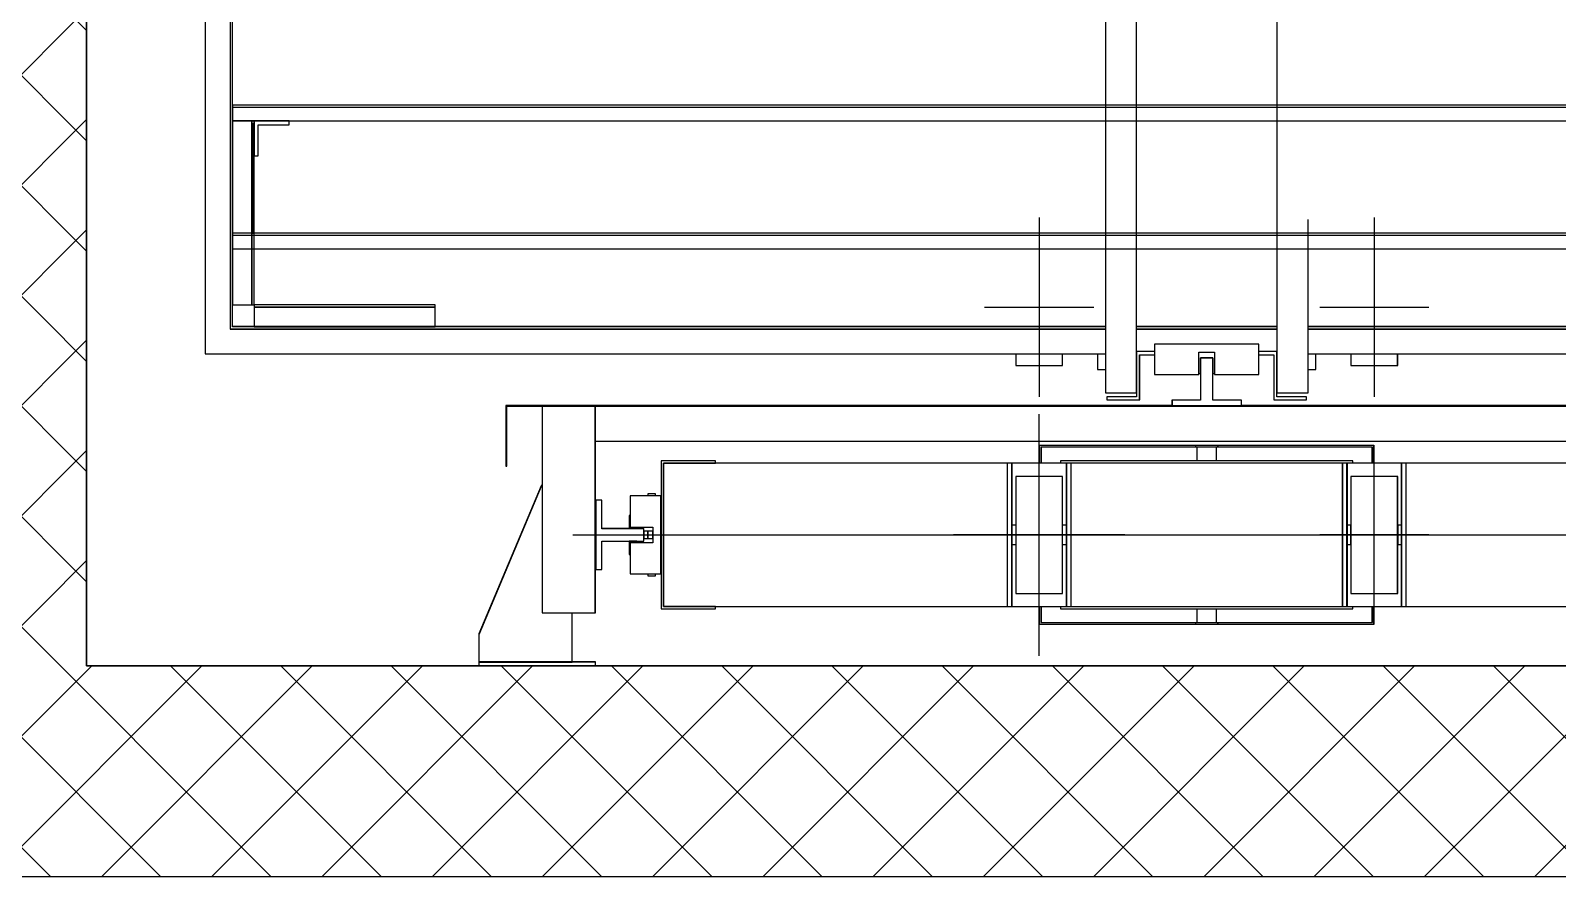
# Model space of a CAD drawing. Header units: millimetres. Extents: x 24747 to 137666, y -34589 to 43444.
# Drawn here: x 111600.2 to 111796.1, y 40356.3 to 40464.8 of the extents above; entities that cross this region are included whole.
import ezdxf

# ---------------------------------------------------------------- set-up
doc = ezdxf.new("R2010")
doc.units = ezdxf.units.MM
doc.header["$LTSCALE"] = 10
for name, color, linetype in [('EPC INTERRATO DEFINITIVO PILASTRI', 5, 'Continuous'), ('X_Ascensori', 6, 'Continuous'), ('X_MURI', 3, 'Continuous')]:
    doc.layers.add(name, color=color, linetype=linetype)
doc.layers.add('EPC RETINI PIANO INTERRATO DEFINITIVO', color=4, linetype='Continuous', lineweight=0)
pattern_1 = [(45, (157624.513, 6383.593), (-7.0710678, 7.0710678), []), (135, (157624.513, 6383.593), (-7.0710678, -7.0710678), [])]

# ---------------------------------------------------------------- blocks, each defined once
blk = doc.blocks.new('A$C63B8221F')
at = {"layer": 'X_Ascensori'}
for p, q in [((42460.3, 21564.81, 0), (42460.3, 21427.81, 0)), ((42464.3, 21427.81, 0), (42464.3, 21564.81, 0)), ((42482.3, 21564.81, 0), (42482.3, 21427.81, 0)), ((42344.8, 21559.81, 0), (42344.8, 21432.81, 0)), ((42348, 21556.61, 0), (42348, 21436.01, 0)), ((42348.3, 21436.31, 0), (42348.3, 21556.31, 0)), ((42578.3, 21464.71, 0), (42348.3, 21464.71, 0)), ((42348.3, 21464.71, 0), (42348.3, 21462.71, 0)), ((42578.3, 21464.41, 0), (42348.3, 21464.41, 0)), ((42348.3, 21464.41, 0), (42348.3, 21462.71, 0)), ((42348.3, 21462.71, 0), (42578.3, 21462.71, 0)), ((42348.3, 21462.71, 0), (42578.3, 21462.71, 0)), ((42350.8, 21462.71, 0), (42348.3, 21462.71, 0)), ((42348.3, 21462.71, 0), (42348.3, 21439.11, 0)), ((42351.1, 21462.71, 0), (42350.8, 21462.71, 0)), ((42350.8, 21462.71, 0), (42350.8, 21439.11, 0)), ((42350.8, 21439.11, 0), (42350.8, 21462.71, 0)), ((42351.1, 21439.11, 0), (42351.1, 21462.71, 0)), ((42351.1, 21462.71, 0), (42351.1, 21458.21, 0)), ((42355.6, 21462.71, 0), (42351.1, 21462.71, 0)), ((42355.6, 21462.21, 0), (42355.6, 21462.71, 0)), ((42351.1, 21462.31, 0), (42350.9, 21462.31, 0)), ((42350.9, 21462.31, 0), (42350.9, 21448.31, 0)), ((42351.1, 21448.31, 0), (42351.1, 21462.31, 0)), ((42351.6, 21458.21, 0), (42351.6, 21462.21, 0)), ((42351.6, 21462.21, 0), (42355.6, 21462.21, 0)), ((42351.1, 21458.21, 0), (42351.6, 21458.21, 0)), ((42451.8, 21450.31, 0), (42451.8, 21427.31, 0)), ((42486.3, 21427.81, 0), (42486.3, 21450.06, 0)), ((42494.8, 21450.31, 0), (42494.8, 21427.31, 0)), ((42578.3, 21448.31, 0), (42348.3, 21448.31, 0)), ((42348.3, 21448.31, 0), (42348.3, 21446.31, 0)), ((42578.3, 21448.01, 0), (42348.3, 21448.01, 0)), ((42348.3, 21448.01, 0), (42348.3, 21446.31, 0)), ((42350.9, 21448.31, 0), (42351.1, 21448.31, 0)), ((42348.3, 21446.31, 0), (42578.3, 21446.31, 0)), ((42348.3, 21446.31, 0), (42578.3, 21446.31, 0)), ((42348.3, 21439.11, 0), (42350.8, 21439.11, 0)), ((42350.8, 21439.11, 0), (42351.1, 21439.11, 0)), ((42374.3, 21439.11, 0), (42351.1, 21439.11, 0)), ((42351.1, 21439.11, 0), (42351.1, 21438.81, 0)), ((42351.1, 21438.81, 0), (42374.3, 21438.81, 0)), ((42374.3, 21438.81, 0), (42351.1, 21438.81, 0)), ((42351.1, 21438.81, 0), (42351.1, 21436.31, 0)), ((42374.3, 21438.81, 0), (42374.3, 21439.11, 0)), ((42374.3, 21436.31, 0), (42374.3, 21438.81, 0)), ((42444.8, 21438.81, 0), (42458.8, 21438.81, 0)), ((42487.8, 21438.81, 0), (42501.8, 21438.81, 0)), ((42348, 21436.01, 0), (42460.3, 21436.01, 0)), ((42460.3, 21436.31, 0), (42348.3, 21436.31, 0)), ((42351.1, 21436.31, 0), (42374.3, 21436.31, 0)), ((42482.3, 21436.31, 0), (42464.3, 21436.31, 0)), ((42464.3, 21436.01, 0), (42482.3, 21436.01, 0)), ((42578.6, 21436.31, 0), (42486.3, 21436.31, 0)), ((42486.3, 21436.01, 0), (42578.6, 21436.01, 0)), ((42466.6, 21434.06, 0), (42466.6, 21430.16, 0)), ((42480, 21434.06, 0), (42466.6, 21434.06, 0)), ((42480, 21430.16, 0), (42480, 21434.06, 0)), ((42344.8, 21432.81, 0), (42460.3, 21432.81, 0)), ((42448.8, 21432.81, 0), (42448.8, 21431.88, 0)), ((42448.8, 21431.88, 0), (42448.8, 21431.31, 0)), ((42454.8, 21431.88, 0), (42454.8, 21432.81, 0)), ((42454.8, 21431.31, 0), (42454.8, 21431.88, 0)), ((42459.3, 21432.81, 0), (42459.3, 21430.81, 0)), ((42464.3, 21433.11, 0), (42464.3, 21427.31, 0)), ((42466.6, 21433.11, 0), (42464.3, 21433.11, 0)), ((42464.7, 21426.91, 0), (42464.7, 21432.71, 0)), ((42464.7, 21432.71, 0), (42466.6, 21432.71, 0)), ((42472.3, 21430.16, 0), (42472.3, 21433.06, 0)), ((42472.3, 21433.06, 0), (42474.3, 21433.06, 0)), ((42472.5, 21432.31, 0), (42474.1, 21432.31, 0)), ((42472.5, 21430.31, 0), (42472.5, 21432.31, 0)), ((42474.1, 21432.31, 0), (42472.51, 21432.31, 0)), ((42472.51, 21432.31, 0), (42472.51, 21426.9, 0)), ((42474.1, 21426.9, 0), (42474.1, 21432.31, 0)), ((42474.1, 21432.31, 0), (42474.1, 21430.31, 0)), ((42474.3, 21433.06, 0), (42474.3, 21430.16, 0)), ((42482.3, 21433.11, 0), (42480, 21433.11, 0)), ((42480, 21432.71, 0), (42481.9, 21432.71, 0)), ((42481.9, 21432.71, 0), (42481.9, 21426.91, 0)), ((42482.3, 21427.31, 0), (42482.3, 21433.11, 0)), ((42486.3, 21432.81, 0), (42584.8, 21432.81, 0)), ((42487.3, 21430.81, 0), (42487.3, 21432.81, 0)), ((42491.8, 21432.81, 0), (42491.8, 21431.88, 0)), ((42491.8, 21431.88, 0), (42491.8, 21431.31, 0)), ((42497.8, 21431.88, 0), (42497.8, 21432.81, 0)), ((42497.8, 21431.31, 0), (42497.8, 21431.88, 0)), ((42448.8, 21431.31, 0), (42454.8, 21431.31, 0)), ((42459.3, 21430.81, 0), (42460.3, 21430.81, 0)), ((42466.6, 21430.16, 0), (42472.3, 21430.16, 0)), ((42472.3, 21430.31, 0), (42472.5, 21430.31, 0)), ((42474.1, 21430.31, 0), (42474.3, 21430.31, 0)), ((42474.3, 21430.16, 0), (42480, 21430.16, 0)), ((42486.3, 21430.81, 0), (42487.3, 21430.81, 0)), ((42491.8, 21431.31, 0), (42497.8, 21431.31, 0)), ((42460.3, 21427.81, 0), (42464.3, 21427.81, 0)), ((42482.3, 21427.81, 0), (42486.3, 21427.81, 0)), ((42383.4, 21426.21, 0), (42383.4, 21418.41, 0)), ((42468.85, 21426.21, 0), (42383.4, 21426.21, 0)), ((42383.5, 21418.41, 0), (42383.5, 21426.11, 0)), ((42383.5, 21426.11, 0), (42468.85, 21426.11, 0)), ((42394.85, 21426.11, 0), (42388.05, 21426.11, 0)), ((42388.05, 21426.11, 0), (42388.05, 21399.61, 0)), ((42394.85, 21426.11, 0), (42394.85, 21421.61, 0)), ((42551.75, 21426.11, 0), (42394.85, 21426.11, 0)), ((42394.85, 21399.61, 0), (42394.85, 21426.11, 0)), ((42464.3, 21427.31, 0), (42460.5, 21427.31, 0)), ((42460.5, 21427.31, 0), (42460.5, 21426.91, 0)), ((42460.5, 21426.91, 0), (42464.7, 21426.91, 0)), ((42472.51, 21426.9, 0), (42468.85, 21426.9, 0)), ((42468.85, 21426.9, 0), (42468.85, 21426.11, 0)), ((42468.85, 21426.11, 0), (42468.85, 21426.21, 0)), ((42477.75, 21426.16, 0), (42468.85, 21426.16, 0)), ((42468.85, 21426.16, 0), (42468.85, 21426.11, 0)), ((42468.85, 21426.11, 0), (42477.75, 21426.11, 0)), ((42477.75, 21426.9, 0), (42474.1, 21426.9, 0)), ((42477.75, 21426.11, 0), (42477.75, 21426.9, 0)), ((42563.2, 21426.21, 0), (42477.75, 21426.21, 0)), ((42477.75, 21426.21, 0), (42477.75, 21426.11, 0)), ((42477.75, 21426.11, 0), (42477.75, 21426.16, 0)), ((42477.75, 21426.11, 0), (42563.1, 21426.11, 0)), ((42481.9, 21426.91, 0), (42486.1, 21426.91, 0)), ((42486.1, 21427.31, 0), (42482.3, 21427.31, 0)), ((42486.1, 21426.91, 0), (42486.1, 21427.31, 0)), ((42451.8, 21394.11, 0), (42451.8, 21425.11, 0)), ((42394.85, 21421.61, 0), (42551.75, 21421.61, 0)), ((42394.9, 21414.06, 0), (42394.9, 21421.61, 0)), ((42451.85, 21421.06, 0), (42451.85, 21418.81, 0)), ((42474.75, 21421.06, 0), (42451.85, 21421.06, 0)), ((42452.05, 21420.86, 0), (42452.05, 21418.81, 0)), ((42474.55, 21420.86, 0), (42452.05, 21420.86, 0)), ((42471.85, 21421.06, 0), (42471.85, 21420.86, 0)), ((42494.75, 21421.06, 0), (42471.85, 21421.06, 0)), ((42472.05, 21420.86, 0), (42472.05, 21419.11, 0)), ((42494.55, 21420.86, 0), (42472.05, 21420.86, 0)), ((42474.55, 21419.11, 0), (42474.55, 21420.86, 0)), ((42474.75, 21420.86, 0), (42474.75, 21421.06, 0)), ((42494.55, 21418.81, 0), (42494.55, 21420.86, 0)), ((42494.75, 21418.81, 0), (42494.75, 21421.06, 0)), ((42494.8, 21398.11, 0), (42494.8, 21421.11, 0)), ((42383.4, 21418.41, 0), (42383.5, 21418.41, 0)), ((42410.3, 21419.11, 0), (42403.3, 21419.11, 0)), ((42403.3, 21419.11, 0), (42403.3, 21400.11, 0)), ((42403.6, 21418.81, 0), (42410.3, 21418.81, 0)), ((42403.6, 21400.41, 0), (42403.6, 21418.81, 0)), ((42403.6, 21418.81, 0), (42403.6, 21400.41, 0)), ((42447.7, 21418.81, 0), (42403.6, 21418.81, 0)), ((42410.3, 21418.81, 0), (42410.3, 21419.11, 0)), ((42448.3, 21418.81, 0), (42447.7, 21418.81, 0)), ((42447.7, 21418.81, 0), (42447.7, 21400.41, 0)), ((42455.3, 21418.81, 0), (42448.3, 21418.81, 0)), ((42448.3, 21418.81, 0), (42448.3, 21410.86, 0)), ((42448.3, 21400.41, 0), (42448.3, 21418.81, 0)), ((42454.55, 21419.11, 0), (42454.55, 21418.81, 0)), ((42492.05, 21419.11, 0), (42454.55, 21419.11, 0)), ((42455.9, 21418.81, 0), (42455.3, 21418.81, 0)), ((42455.3, 21418.81, 0), (42455.3, 21400.41, 0)), ((42455.3, 21410.86, 0), (42455.3, 21418.81, 0)), ((42490.7, 21418.81, 0), (42455.9, 21418.81, 0)), ((42455.9, 21400.41, 0), (42455.9, 21418.81, 0)), ((42491.3, 21418.81, 0), (42490.7, 21418.81, 0)), ((42490.7, 21418.81, 0), (42490.7, 21400.41, 0)), ((42491.3, 21400.41, 0), (42491.3, 21418.81, 0)), ((42498.3, 21418.81, 0), (42491.3, 21418.81, 0)), ((42491.3, 21418.81, 0), (42491.3, 21410.86, 0)), ((42492.05, 21418.81, 0), (42492.05, 21419.11, 0)), ((42498.3, 21410.86, 0), (42498.3, 21418.81, 0)), ((42498.9, 21418.81, 0), (42498.3, 21418.81, 0)), ((42498.3, 21418.81, 0), (42498.3, 21400.41, 0)), ((42498.9, 21400.41, 0), (42498.9, 21418.81, 0)), ((42543, 21418.81, 0), (42498.9, 21418.81, 0)), ((42387.9, 21415.91, 0), (42379.9, 21396.91, 0)), ((42387.9, 21415.81, 0), (42379.9, 21396.81, 0)), ((42388.05, 21416.06, 0), (42387.9, 21415.91, 0)), ((42388.05, 21415.96, 0), (42387.9, 21415.81, 0)), ((42454.8, 21417.11, 0), (42448.8, 21417.11, 0)), ((42448.8, 21417.11, 0), (42448.8, 21416.54, 0)), ((42448.8, 21416.54, 0), (42448.8, 21414.91, 0)), ((42454.8, 21416.54, 0), (42454.8, 21417.11, 0)), ((42454.8, 21414.91, 0), (42454.8, 21416.54, 0)), ((42497.8, 21417.11, 0), (42491.8, 21417.11, 0)), ((42491.8, 21417.11, 0), (42491.8, 21416.54, 0)), ((42491.8, 21416.54, 0), (42491.8, 21414.91, 0)), ((42497.8, 21416.54, 0), (42497.8, 21417.11, 0)), ((42497.8, 21414.91, 0), (42497.8, 21416.54, 0)), ((42394.85, 21414.06, 0), (42394.85, 21405.16, 0)), ((42394.95, 21414.06, 0), (42394.85, 21414.06, 0)), ((42395.69, 21414.06, 0), (42394.9, 21414.06, 0)), ((42394.9, 21414.06, 0), (42394.9, 21405.16, 0)), ((42394.95, 21405.16, 0), (42394.95, 21414.06, 0)), ((42395.69, 21410.41, 0), (42395.69, 21414.06, 0)), ((42399.35, 21414.61, 0), (42399.35, 21410.61, 0)), ((42403.25, 21414.61, 0), (42399.35, 21414.61, 0)), ((42402.6, 21414.86, 0), (42401.6, 21414.86, 0)), ((42401.6, 21414.86, 0), (42401.6, 21414.61, 0)), ((42402.6, 21414.61, 0), (42402.6, 21414.86, 0)), ((42403.25, 21404.61, 0), (42403.25, 21414.61, 0)), ((42448.8, 21414.91, 0), (42448.8, 21412.48, 0)), ((42454.8, 21412.48, 0), (42454.8, 21414.91, 0)), ((42491.8, 21414.91, 0), (42491.8, 21412.48, 0)), ((42497.8, 21412.48, 0), (42497.8, 21414.91, 0)), ((42399.2, 21412.11, 0), (42399.2, 21410.41, 0)), ((42399.35, 21412.11, 0), (42399.2, 21412.11, 0)), ((42448.8, 21412.48, 0), (42448.8, 21409.61, 0)), ((42454.8, 21409.61, 0), (42454.8, 21412.48, 0)), ((42491.8, 21412.48, 0), (42491.8, 21409.61, 0)), ((42497.8, 21409.61, 0), (42497.8, 21412.48, 0)), ((42401.1, 21410.41, 0), (42395.69, 21410.41, 0)), ((42399.2, 21410.41, 0), (42400.2, 21410.41, 0)), ((42399.35, 21410.61, 0), (42402.25, 21410.61, 0)), ((42400.2, 21410.61, 0), (42400.2, 21410.41, 0)), ((42401.1, 21408.82, 0), (42401.1, 21410.41, 0)), ((42401.1, 21410.11, 0), (42402.2, 21410.11, 0)), ((42401.1, 21410.11, 0), (42401.1, 21409.11, 0)), ((42401.6, 21409.11, 0), (42401.6, 21410.11, 0)), ((42401.6, 21410.11, 0), (42401.6, 21409.11, 0)), ((42402.2, 21410.11, 0), (42402.2, 21409.11, 0)), ((42402.25, 21410.61, 0), (42402.25, 21408.61, 0)), ((42448.8, 21410.86, 0), (42448.3, 21410.86, 0)), ((42448.3, 21410.86, 0), (42448.3, 21410.77, 0)), ((42448.3, 21410.77, 0), (42448.3, 21410.5, 0)), ((42448.3, 21410.5, 0), (42448.3, 21410.09, 0)), ((42448.3, 21410.09, 0), (42448.3, 21409.61, 0)), ((42455.3, 21410.86, 0), (42454.8, 21410.86, 0)), ((42455.3, 21410.77, 0), (42455.3, 21410.86, 0)), ((42455.3, 21410.5, 0), (42455.3, 21410.77, 0)), ((42455.3, 21410.09, 0), (42455.3, 21410.5, 0)), ((42455.3, 21409.61, 0), (42455.3, 21410.09, 0)), ((42491.8, 21410.86, 0), (42491.3, 21410.86, 0)), ((42491.3, 21410.86, 0), (42491.3, 21410.77, 0)), ((42491.3, 21410.77, 0), (42491.3, 21410.5, 0)), ((42491.3, 21410.5, 0), (42491.3, 21410.09, 0)), ((42491.3, 21410.09, 0), (42491.3, 21409.61, 0)), ((42491.8, 21410.77, 0), (42491.8, 21410.86, 0)), ((42491.8, 21410.5, 0), (42491.8, 21410.77, 0)), ((42491.8, 21410.09, 0), (42491.8, 21410.5, 0)), ((42491.8, 21409.61, 0), (42491.8, 21410.09, 0)), ((42498.3, 21410.86, 0), (42497.8, 21410.86, 0)), ((42497.8, 21410.86, 0), (42497.8, 21410.77, 0)), ((42497.8, 21410.77, 0), (42497.8, 21410.5, 0)), ((42497.8, 21410.5, 0), (42497.8, 21410.09, 0)), ((42497.8, 21410.09, 0), (42497.8, 21409.61, 0)), ((42498.3, 21410.77, 0), (42498.3, 21410.86, 0)), ((42498.3, 21410.5, 0), (42498.3, 21410.77, 0)), ((42498.3, 21410.09, 0), (42498.3, 21410.5, 0)), ((42498.3, 21409.61, 0), (42498.3, 21410.09, 0)), ((42392, 21409.61, 0), (42554.6, 21409.61, 0)), ((42395.69, 21408.82, 0), (42401.1, 21408.82, 0)), ((42395.69, 21405.16, 0), (42395.69, 21408.82, 0)), ((42399.2, 21408.81, 0), (42399.2, 21407.11, 0)), ((42400.2, 21408.81, 0), (42399.2, 21408.81, 0)), ((42399.35, 21408.61, 0), (42399.35, 21404.61, 0)), ((42402.25, 21408.61, 0), (42399.35, 21408.61, 0)), ((42400.2, 21408.82, 0), (42400.2, 21408.61, 0)), ((42402.2, 21409.11, 0), (42401.1, 21409.11, 0)), ((42462.8, 21409.61, 0), (42440.8, 21409.61, 0)), ((42448.3, 21409.61, 0), (42448.3, 21409.13, 0)), ((42448.3, 21409.13, 0), (42448.3, 21408.73, 0)), ((42448.3, 21408.73, 0), (42448.3, 21408.46, 0)), ((42448.3, 21408.46, 0), (42448.3, 21408.36, 0)), ((42448.3, 21408.36, 0), (42448.8, 21408.36, 0)), ((42448.3, 21408.36, 0), (42448.3, 21400.41, 0)), ((42448.8, 21409.61, 0), (42448.8, 21406.74, 0)), ((42454.8, 21406.74, 0), (42454.8, 21409.61, 0)), ((42454.8, 21408.36, 0), (42455.3, 21408.36, 0)), ((42455.3, 21409.13, 0), (42455.3, 21409.61, 0)), ((42455.3, 21408.73, 0), (42455.3, 21409.13, 0)), ((42455.3, 21408.46, 0), (42455.3, 21408.73, 0)), ((42455.3, 21408.36, 0), (42455.3, 21408.46, 0)), ((42455.3, 21400.41, 0), (42455.3, 21408.36, 0)), ((42501.8, 21409.61, 0), (42487.8, 21409.61, 0)), ((42491.3, 21409.61, 0), (42491.3, 21409.13, 0)), ((42491.3, 21409.13, 0), (42491.3, 21408.73, 0)), ((42491.3, 21408.73, 0), (42491.3, 21408.46, 0)), ((42491.3, 21408.46, 0), (42491.3, 21408.36, 0)), ((42491.3, 21408.36, 0), (42491.8, 21408.36, 0)), ((42491.3, 21408.36, 0), (42491.3, 21400.41, 0)), ((42491.8, 21409.13, 0), (42491.8, 21409.61, 0)), ((42491.8, 21409.61, 0), (42491.8, 21406.74, 0)), ((42491.8, 21408.73, 0), (42491.8, 21409.13, 0)), ((42491.8, 21408.46, 0), (42491.8, 21408.73, 0)), ((42491.8, 21408.36, 0), (42491.8, 21408.46, 0)), ((42497.8, 21409.61, 0), (42497.8, 21409.13, 0)), ((42497.8, 21406.74, 0), (42497.8, 21409.61, 0)), ((42497.8, 21409.13, 0), (42497.8, 21408.73, 0)), ((42497.8, 21408.73, 0), (42497.8, 21408.46, 0)), ((42497.8, 21408.46, 0), (42497.8, 21408.36, 0)), ((42497.8, 21408.36, 0), (42498.3, 21408.36, 0)), ((42498.3, 21409.13, 0), (42498.3, 21409.61, 0)), ((42498.3, 21408.73, 0), (42498.3, 21409.13, 0)), ((42498.3, 21408.46, 0), (42498.3, 21408.73, 0)), ((42498.3, 21408.36, 0), (42498.3, 21408.46, 0)), ((42498.3, 21400.41, 0), (42498.3, 21408.36, 0)), ((42399.2, 21407.11, 0), (42399.35, 21407.11, 0)), ((42448.8, 21406.74, 0), (42448.8, 21404.31, 0)), ((42454.8, 21404.31, 0), (42454.8, 21406.74, 0)), ((42491.8, 21406.74, 0), (42491.8, 21404.31, 0)), ((42497.8, 21404.31, 0), (42497.8, 21406.74, 0)), ((42394.85, 21405.16, 0), (42394.95, 21405.16, 0)), ((42394.9, 21405.16, 0), (42395.69, 21405.16, 0)), ((42394.9, 21399.61, 0), (42394.9, 21405.16, 0)), ((42399.35, 21404.61, 0), (42403.25, 21404.61, 0)), ((42401.6, 21404.61, 0), (42401.6, 21404.36, 0)), ((42401.6, 21404.36, 0), (42402.6, 21404.36, 0)), ((42402.6, 21404.36, 0), (42402.6, 21404.61, 0)), ((42448.8, 21404.31, 0), (42448.8, 21402.68, 0)), ((42454.8, 21402.68, 0), (42454.8, 21404.31, 0)), ((42491.8, 21404.31, 0), (42491.8, 21402.68, 0)), ((42497.8, 21402.68, 0), (42497.8, 21404.31, 0)), ((42448.8, 21402.68, 0), (42448.8, 21402.11, 0)), ((42448.8, 21402.11, 0), (42454.8, 21402.11, 0)), ((42454.8, 21402.11, 0), (42454.8, 21402.68, 0)), ((42491.8, 21402.68, 0), (42491.8, 21402.11, 0)), ((42491.8, 21402.11, 0), (42497.8, 21402.11, 0)), ((42497.8, 21402.11, 0), (42497.8, 21402.68, 0)), ((42403.3, 21400.11, 0), (42410.3, 21400.11, 0)), ((42410.3, 21400.41, 0), (42403.6, 21400.41, 0)), ((42403.6, 21400.41, 0), (42447.7, 21400.41, 0)), ((42410.3, 21400.11, 0), (42410.3, 21400.41, 0)), ((42447.7, 21400.41, 0), (42448.3, 21400.41, 0)), ((42448.3, 21400.41, 0), (42455.3, 21400.41, 0)), ((42451.85, 21400.41, 0), (42451.85, 21398.16, 0)), ((42452.05, 21400.41, 0), (42452.05, 21398.36, 0)), ((42454.55, 21400.41, 0), (42454.55, 21400.11, 0)), ((42454.55, 21400.11, 0), (42492.05, 21400.11, 0)), ((42455.3, 21400.41, 0), (42455.9, 21400.41, 0)), ((42455.9, 21400.41, 0), (42490.7, 21400.41, 0)), ((42472.05, 21400.11, 0), (42472.05, 21398.36, 0)), ((42474.55, 21398.36, 0), (42474.55, 21400.11, 0)), ((42490.7, 21400.41, 0), (42491.3, 21400.41, 0)), ((42491.3, 21400.41, 0), (42498.3, 21400.41, 0)), ((42492.05, 21400.11, 0), (42492.05, 21400.41, 0)), ((42494.55, 21398.36, 0), (42494.55, 21400.41, 0)), ((42494.75, 21398.16, 0), (42494.75, 21400.41, 0)), ((42498.3, 21400.41, 0), (42498.9, 21400.41, 0)), ((42498.9, 21400.41, 0), (42543, 21400.41, 0)), ((42388.05, 21399.61, 0), (42394.85, 21399.61, 0)), ((42391.9, 21393.31, 0), (42391.9, 21399.61, 0)), ((42394.85, 21399.61, 0), (42394.9, 21399.61, 0)), ((42451.85, 21398.16, 0), (42474.75, 21398.16, 0)), ((42452.05, 21398.36, 0), (42474.55, 21398.36, 0)), ((42471.85, 21398.36, 0), (42471.85, 21398.16, 0)), ((42471.85, 21398.16, 0), (42494.75, 21398.16, 0)), ((42472.05, 21398.36, 0), (42494.55, 21398.36, 0)), ((42474.75, 21398.16, 0), (42474.75, 21398.36, 0)), ((42379.9, 21396.91, 0), (42379.9, 21396.81, 0)), ((42379.9, 21396.81, 0), (42379.9, 21393.31, 0)), ((42379.9, 21393.31, 0), (42391.9, 21393.31, 0)), ((42394.9, 21393.31, 0), (42379.9, 21393.31, 0)), ((42379.9, 21393.31, 0), (42379.9, 21392.81, 0)), ((42379.9, 21392.81, 0), (42394.9, 21392.81, 0)), ((42394.9, 21392.81, 0), (42394.9, 21393.31, 0))]:
    blk.add_line(p, q, dxfattribs=at)

msp = doc.modelspace()

# ---------------------------------------------------------------- hatches: boundary and pattern name
at = {"layer": 'EPC RETINI PIANO INTERRATO DEFINITIVO'}
h = msp.add_hatch(dxfattribs=at)
h.set_pattern_fill('_USER', color=256, scale=10, angle=45, style=0, double=1, pattern_type=0)
h.set_pattern_definition(pattern_1)
h.paths.add_polyline_path([(108851.46132, 41258.30505), (108896.46132, 41258.30505), (108896.46132, 41208.30505), (108851.46132, 41208.30505)])
h.paths.add_polyline_path([(108851.46132, 40862.30505), (108896.46132, 40862.30505), (108896.46132, 40812.30505), (108851.46132, 40812.30505)])
h.paths.add_polyline_path([(109268.20701, 40828.18846), (109268.20701, 40801.18846), (109388.20701, 40801.18846), (109388.20701, 40828.18846)])
h.paths.add_polyline_path([(109851.46318, 40784.32741), (109878.46318, 40784.32741), (109878.46318, 40553.62981), (109851.46318, 40553.62981)])
h.paths.add_polyline_path([(110242.97444, 40784.32741), (110269.97444, 40784.32741), (110269.97444, 40664.32741), (110242.97444, 40664.32741)])
h.paths.add_polyline_path([(110952.44177, 40356.30491), (110932.44177, 40356.30491), (110932.44177, 40796.30491), (110952.44177, 40796.30491)])
h.paths.add_polyline_path([(111607.37262, 40584.30491), (111884.43408, 40584.30491), (111884.43408, 40568.32323), (111607.37262, 40568.32323)])
h.paths.add_polyline_path([(111607.37262, 40769.30491), (111884.37262, 40769.30491), (111884.37262, 40796.30491), (111580.37262, 40796.30491), (111580.37262, 40356.30491), (111884.37262, 40356.30491), (111884.37262, 40383.30491), (111607.37262, 40383.30491)])
h = msp.add_hatch(dxfattribs=at)
h.set_pattern_fill('_USER', color=256, scale=10, angle=45, style=0, double=1, pattern_type=0)
h.set_pattern_definition(pattern_1)
h.paths.add_polyline_path([(111884.37262, 40796.30491), (111580.37262, 40796.30491), (111580.37262, 40356.30491), (111884.37262, 40356.30491), (111884.37262, 40383.30491), (111607.37262, 40383.30491), (111607.37262, 40769.30491), (111884.37262, 40769.30491)])

# ---------------------------------------------------------------- linework, layer by layer
at = {"layer": 'EPC INTERRATO DEFINITIVO PILASTRI', "elevation": 0}
msp.add_lwpolyline([(111607.37262, 40769.30491), (111884.37262, 40769.30491), (111884.37262, 40796.30491), (111580.37262, 40796.30491), (111580.37262, 40356.30491), (111884.37262, 40356.30491), (111884.37262, 40383.30491), (111607.37262, 40383.30491), (111607.37262, 40769.30491)], dxfattribs=at)
msp.add_lwpolyline([(111607.37262, 40769.30491), (111884.37262, 40769.30491), (111884.37262, 40796.30491), (111580.37262, 40796.30491), (111580.37262, 40356.30491), (111884.37262, 40356.30491), (111884.37262, 40383.30491), (111607.37262, 40383.30491), (111607.37262, 40769.30491)], dxfattribs=at)
at = {"layer": 'X_Ascensori'}
for p, q in [((111738.07262, 40555.30491, 0), (111738.07262, 40418.30491, 0)), ((111742.07262, 40418.30491, 0), (111742.07262, 40555.30491, 0)), ((111760.07262, 40555.30491, 0), (111760.07262, 40418.30491, 0)), ((111622.57262, 40550.30491, 0), (111622.57262, 40423.30491, 0)), ((111625.77262, 40547.10491, 0), (111625.77262, 40426.50491, 0)), ((111626.07262, 40426.80491, 0), (111626.07262, 40546.80491, 0)), ((111856.07262, 40455.20491, 0), (111626.07262, 40455.20491, 0)), ((111626.07262, 40455.20491, 0), (111626.07262, 40453.20491, 0)), ((111856.07262, 40454.90491, 0), (111626.07262, 40454.90491, 0)), ((111626.07262, 40454.90491, 0), (111626.07262, 40453.20491, 0)), ((111626.07262, 40453.20491, 0), (111856.07262, 40453.20491, 0)), ((111626.07262, 40453.20491, 0), (111856.07262, 40453.20491, 0)), ((111628.57262, 40453.20491, 0), (111626.07262, 40453.20491, 0)), ((111626.07262, 40453.20491, 0), (111626.07262, 40429.60491, 0)), ((111628.87262, 40453.20491, 0), (111628.57262, 40453.20491, 0)), ((111628.57262, 40453.20491, 0), (111628.57262, 40429.60491, 0)), ((111628.57262, 40429.60491, 0), (111628.57262, 40453.20491, 0)), ((111628.87262, 40429.60491, 0), (111628.87262, 40453.20491, 0)), ((111628.87262, 40453.20491, 0), (111628.87262, 40448.70491, 0)), ((111633.37262, 40453.20491, 0), (111628.87262, 40453.20491, 0)), ((111633.37262, 40452.70491, 0), (111633.37262, 40453.20491, 0)), ((111628.87262, 40452.80491, 0), (111628.67262, 40452.80491, 0)), ((111628.67262, 40452.80491, 0), (111628.67262, 40438.80491, 0)), ((111628.87262, 40438.80491, 0), (111628.87262, 40452.80491, 0)), ((111629.37262, 40448.70491, 0), (111629.37262, 40452.70491, 0)), ((111629.37262, 40452.70491, 0), (111633.37262, 40452.70491, 0)), ((111628.87262, 40448.70491, 0), (111629.37262, 40448.70491, 0)), ((111729.57262, 40440.80491, 0), (111729.57262, 40417.80491, 0)), ((111764.07262, 40418.30491, 0), (111764.07262, 40440.55491, 0)), ((111772.57262, 40440.80491, 0), (111772.57262, 40417.80491, 0)), ((111856.07262, 40438.80491, 0), (111626.07262, 40438.80491, 0)), ((111626.07262, 40438.80491, 0), (111626.07262, 40436.80491, 0)), ((111856.07262, 40438.50491, 0), (111626.07262, 40438.50491, 0)), ((111626.07262, 40438.50491, 0), (111626.07262, 40436.80491, 0)), ((111628.67262, 40438.80491, 0), (111628.87262, 40438.80491, 0)), ((111626.07262, 40436.80491, 0), (111856.07262, 40436.80491, 0)), ((111626.07262, 40436.80491, 0), (111856.07262, 40436.80491, 0)), ((111626.07262, 40429.60491, 0), (111628.57262, 40429.60491, 0)), ((111628.57262, 40429.60491, 0), (111628.87262, 40429.60491, 0)), ((111652.07262, 40429.60491, 0), (111628.87262, 40429.60491, 0)), ((111628.87262, 40429.60491, 0), (111628.87262, 40429.30491, 0)), ((111628.87262, 40429.30491, 0), (111652.07262, 40429.30491, 0)), ((111652.07262, 40429.30491, 0), (111628.87262, 40429.30491, 0)), ((111628.87262, 40429.30491, 0), (111628.87262, 40426.80491, 0)), ((111652.07262, 40429.30491, 0), (111652.07262, 40429.60491, 0)), ((111652.07262, 40426.80491, 0), (111652.07262, 40429.30491, 0)), ((111722.57262, 40429.30491, 0), (111736.57262, 40429.30491, 0)), ((111765.57262, 40429.30491, 0), (111779.57262, 40429.30491, 0)), ((111625.77262, 40426.50491, 0), (111738.07262, 40426.50491, 0)), ((111738.07262, 40426.80491, 0), (111626.07262, 40426.80491, 0)), ((111628.87262, 40426.80491, 0), (111652.07262, 40426.80491, 0)), ((111760.07262, 40426.80491, 0), (111742.07262, 40426.80491, 0)), ((111742.07262, 40426.50491, 0), (111760.07262, 40426.50491, 0)), ((111856.37262, 40426.80491, 0), (111764.07262, 40426.80491, 0)), ((111764.07262, 40426.50491, 0), (111856.37262, 40426.50491, 0)), ((111744.37262, 40424.55491, 0), (111744.37262, 40420.65491, 0)), ((111757.77262, 40424.55491, 0), (111744.37262, 40424.55491, 0)), ((111757.77262, 40420.65491, 0), (111757.77262, 40424.55491, 0)), ((111622.57262, 40423.30491, 0), (111738.07262, 40423.30491, 0)), ((111726.57262, 40423.30491, 0), (111726.57262, 40422.37581, 0)), ((111726.57262, 40422.37581, 0), (111726.57262, 40421.80491, 0)), ((111732.57262, 40422.37581, 0), (111732.57262, 40423.30491, 0)), ((111732.57262, 40421.80491, 0), (111732.57262, 40422.37581, 0)), ((111737.07262, 40423.30491, 0), (111737.07262, 40421.30491, 0)), ((111742.07262, 40423.60491, 0), (111742.07262, 40417.80491, 0)), ((111744.37262, 40423.60491, 0), (111742.07262, 40423.60491, 0)), ((111742.47262, 40417.40491, 0), (111742.47262, 40423.20491, 0)), ((111742.47262, 40423.20491, 0), (111744.37262, 40423.20491, 0)), ((111750.07262, 40420.65491, 0), (111750.07262, 40423.55491, 0)), ((111750.07262, 40423.55491, 0), (111752.07262, 40423.55491, 0)), ((111750.27262, 40422.80491, 0), (111751.87262, 40422.80491, 0)), ((111750.27262, 40420.80491, 0), (111750.27262, 40422.80491, 0)), ((111751.86662, 40422.80491, 0), (111750.27862, 40422.80491, 0)), ((111750.27862, 40422.80491, 0), (111750.27862, 40417.39491, 0)), ((111751.86662, 40417.39491, 0), (111751.86662, 40422.80491, 0)), ((111751.87262, 40422.80491, 0), (111751.87262, 40420.80491, 0)), ((111752.07262, 40423.55491, 0), (111752.07262, 40420.65491, 0)), ((111760.07262, 40423.60491, 0), (111757.77262, 40423.60491, 0)), ((111757.77262, 40423.20491, 0), (111759.67262, 40423.20491, 0)), ((111759.67262, 40423.20491, 0), (111759.67262, 40417.40491, 0)), ((111760.07262, 40417.80491, 0), (111760.07262, 40423.60491, 0)), ((111764.07262, 40423.30491, 0), (111862.57262, 40423.30491, 0)), ((111765.07262, 40421.30491, 0), (111765.07262, 40423.30491, 0)), ((111769.57262, 40423.30491, 0), (111769.57262, 40422.37581, 0)), ((111769.57262, 40422.37581, 0), (111769.57262, 40421.80491, 0)), ((111775.57262, 40422.37581, 0), (111775.57262, 40423.30491, 0)), ((111775.57262, 40421.80491, 0), (111775.57262, 40422.37581, 0)), ((111726.57262, 40421.80491, 0), (111732.57262, 40421.80491, 0)), ((111737.07262, 40421.30491, 0), (111738.07262, 40421.30491, 0)), ((111744.37262, 40420.65491, 0), (111750.07262, 40420.65491, 0)), ((111750.07262, 40420.80491, 0), (111750.27262, 40420.80491, 0)), ((111751.87262, 40420.80491, 0), (111752.07262, 40420.80491, 0)), ((111752.07262, 40420.65491, 0), (111757.77262, 40420.65491, 0)), ((111764.07262, 40421.30491, 0), (111765.07262, 40421.30491, 0)), ((111769.57262, 40421.80491, 0), (111775.57262, 40421.80491, 0)), ((111738.07262, 40418.30491, 0), (111742.07262, 40418.30491, 0)), ((111760.07262, 40418.30491, 0), (111764.07262, 40418.30491, 0)), ((111661.17262, 40416.70491, 0), (111661.17262, 40408.90491, 0)), ((111746.62262, 40416.70491, 0), (111661.17262, 40416.70491, 0)), ((111661.27262, 40408.90491, 0), (111661.27262, 40416.60491, 0)), ((111661.27262, 40416.60491, 0), (111746.62262, 40416.60491, 0)), ((111672.62262, 40416.60491, 0), (111665.82262, 40416.60491, 0)), ((111665.82262, 40416.60491, 0), (111665.82262, 40390.10491, 0)), ((111672.62262, 40416.60491, 0), (111672.62262, 40412.10491, 0)), ((111829.52262, 40416.60491, 0), (111672.62262, 40416.60491, 0)), ((111672.62262, 40390.10491, 0), (111672.62262, 40416.60491, 0)), ((111742.07262, 40417.80491, 0), (111738.27262, 40417.80491, 0)), ((111738.27262, 40417.80491, 0), (111738.27262, 40417.40491, 0)), ((111738.27262, 40417.40491, 0), (111742.47262, 40417.40491, 0)), ((111750.27862, 40417.39491, 0), (111746.62262, 40417.39491, 0)), ((111746.62262, 40417.39491, 0), (111746.62262, 40416.60491, 0)), ((111746.62262, 40416.60491, 0), (111746.62262, 40416.70491, 0)), ((111755.52262, 40416.65491, 0), (111746.62262, 40416.65491, 0)), ((111746.62262, 40416.65491, 0), (111746.62262, 40416.60491, 0)), ((111746.62262, 40416.60491, 0), (111755.52262, 40416.60491, 0)), ((111755.52262, 40417.39491, 0), (111751.86662, 40417.39491, 0)), ((111755.52262, 40416.60491, 0), (111755.52262, 40417.39491, 0)), ((111840.97262, 40416.70491, 0), (111755.52262, 40416.70491, 0)), ((111755.52262, 40416.70491, 0), (111755.52262, 40416.60491, 0)), ((111755.52262, 40416.60491, 0), (111755.52262, 40416.65491, 0)), ((111755.52262, 40416.60491, 0), (111840.87262, 40416.60491, 0)), ((111759.67262, 40417.40491, 0), (111763.87262, 40417.40491, 0)), ((111763.87262, 40417.80491, 0), (111760.07262, 40417.80491, 0)), ((111763.87262, 40417.40491, 0), (111763.87262, 40417.80491, 0)), ((111729.57262, 40384.60491, 0), (111729.57262, 40415.60491, 0)), ((111672.62262, 40412.10491, 0), (111829.52262, 40412.10491, 0)), ((111672.67262, 40404.55491, 0), (111672.67262, 40412.10491, 0)), ((111729.62262, 40411.55491, 0), (111729.62262, 40409.30491, 0)), ((111752.52262, 40411.55491, 0), (111729.62262, 40411.55491, 0)), ((111729.82262, 40411.35491, 0), (111729.82262, 40409.30491, 0)), ((111752.32262, 40411.35491, 0), (111729.82262, 40411.35491, 0)), ((111749.62262, 40411.55491, 0), (111749.62262, 40411.35491, 0)), ((111772.52262, 40411.55491, 0), (111749.62262, 40411.55491, 0)), ((111749.82262, 40411.35491, 0), (111749.82262, 40409.60491, 0)), ((111772.32262, 40411.35491, 0), (111749.82262, 40411.35491, 0)), ((111752.32262, 40409.60491, 0), (111752.32262, 40411.35491, 0)), ((111752.52262, 40411.35491, 0), (111752.52262, 40411.55491, 0)), ((111772.32262, 40409.30491, 0), (111772.32262, 40411.35491, 0)), ((111772.52262, 40409.30491, 0), (111772.52262, 40411.55491, 0)), ((111772.57262, 40388.60491, 0), (111772.57262, 40411.60491, 0)), ((111661.17262, 40408.90491, 0), (111661.27262, 40408.90491, 0)), ((111688.07262, 40409.60491, 0), (111681.07262, 40409.60491, 0)), ((111681.07262, 40409.60491, 0), (111681.07262, 40390.60491, 0)), ((111681.37262, 40409.30491, 0), (111688.07262, 40409.30491, 0)), ((111681.37262, 40390.90491, 0), (111681.37262, 40409.30491, 0)), ((111681.37262, 40409.30491, 0), (111681.37262, 40390.90491, 0)), ((111725.47262, 40409.30491, 0), (111681.37262, 40409.30491, 0)), ((111688.07262, 40409.30491, 0), (111688.07262, 40409.60491, 0)), ((111726.07262, 40409.30491, 0), (111725.47262, 40409.30491, 0)), ((111725.47262, 40409.30491, 0), (111725.47262, 40390.90491, 0)), ((111733.07262, 40409.30491, 0), (111726.07262, 40409.30491, 0)), ((111726.07262, 40409.30491, 0), (111726.07262, 40401.35491, 0)), ((111726.07262, 40390.90491, 0), (111726.07262, 40409.30491, 0)), ((111732.32262, 40409.60491, 0), (111732.32262, 40409.30491, 0)), ((111769.82262, 40409.60491, 0), (111732.32262, 40409.60491, 0)), ((111733.67262, 40409.30491, 0), (111733.07262, 40409.30491, 0)), ((111733.07262, 40409.30491, 0), (111733.07262, 40390.90491, 0)), ((111733.07262, 40401.35491, 0), (111733.07262, 40409.30491, 0)), ((111768.47262, 40409.30491, 0), (111733.67262, 40409.30491, 0)), ((111733.67262, 40390.90491, 0), (111733.67262, 40409.30491, 0)), ((111769.07262, 40409.30491, 0), (111768.47262, 40409.30491, 0)), ((111768.47262, 40409.30491, 0), (111768.47262, 40390.90491, 0)), ((111769.07262, 40390.90491, 0), (111769.07262, 40409.30491, 0)), ((111776.07262, 40409.30491, 0), (111769.07262, 40409.30491, 0)), ((111769.07262, 40409.30491, 0), (111769.07262, 40401.35491, 0)), ((111769.82262, 40409.30491, 0), (111769.82262, 40409.60491, 0)), ((111776.07262, 40401.35491, 0), (111776.07262, 40409.30491, 0)), ((111776.67262, 40409.30491, 0), (111776.07262, 40409.30491, 0)), ((111776.07262, 40409.30491, 0), (111776.07262, 40390.90491, 0)), ((111776.67262, 40390.90491, 0), (111776.67262, 40409.30491, 0)), ((111820.77262, 40409.30491, 0), (111776.67262, 40409.30491, 0)), ((111665.67262, 40406.40491, 0), (111657.67262, 40387.40491, 0)), ((111665.67262, 40406.30491, 0), (111657.67262, 40387.30491, 0)), ((111665.82262, 40406.55491, 0), (111665.67262, 40406.40491, 0)), ((111665.82262, 40406.45491, 0), (111665.67262, 40406.30491, 0)), ((111732.57262, 40407.60491, 0), (111726.57262, 40407.60491, 0)), ((111726.57262, 40407.60491, 0), (111726.57262, 40407.034, 0)), ((111726.57262, 40407.034, 0), (111726.57262, 40405.40821, 0)), ((111732.57262, 40407.034, 0), (111732.57262, 40407.60491, 0)), ((111732.57262, 40405.40821, 0), (111732.57262, 40407.034, 0)), ((111775.57262, 40407.60491, 0), (111769.57262, 40407.60491, 0)), ((111769.57262, 40407.60491, 0), (111769.57262, 40407.034, 0)), ((111769.57262, 40407.034, 0), (111769.57262, 40405.40821, 0)), ((111775.57262, 40407.034, 0), (111775.57262, 40407.60491, 0)), ((111775.57262, 40405.40821, 0), (111775.57262, 40407.034, 0)), ((111672.62262, 40404.55491, 0), (111672.62262, 40395.65491, 0)), ((111672.72262, 40404.55491, 0), (111672.62262, 40404.55491, 0)), ((111673.46262, 40404.55491, 0), (111672.67262, 40404.55491, 0)), ((111672.67262, 40404.55491, 0), (111672.67262, 40395.65491, 0)), ((111672.72262, 40395.65491, 0), (111672.72262, 40404.55491, 0)), ((111673.46262, 40400.89891, 0), (111673.46262, 40404.55491, 0)), ((111677.12262, 40405.10491, 0), (111677.12262, 40401.10491, 0)), ((111681.02262, 40405.10491, 0), (111677.12262, 40405.10491, 0)), ((111680.37262, 40405.35491, 0), (111679.37262, 40405.35491, 0)), ((111679.37262, 40405.35491, 0), (111679.37262, 40405.10491, 0)), ((111680.37262, 40405.10491, 0), (111680.37262, 40405.35491, 0)), ((111681.02262, 40395.10491, 0), (111681.02262, 40405.10491, 0)), ((111726.57262, 40405.40821, 0), (111726.57262, 40402.97503, 0)), ((111732.57262, 40402.97503, 0), (111732.57262, 40405.40821, 0)), ((111769.57262, 40405.40821, 0), (111769.57262, 40402.97503, 0)), ((111775.57262, 40402.97503, 0), (111775.57262, 40405.40821, 0)), ((111676.97262, 40402.60491, 0), (111676.97262, 40400.90491, 0)), ((111677.12262, 40402.60491, 0), (111676.97262, 40402.60491, 0)), ((111726.57262, 40402.97503, 0), (111726.57262, 40400.10491, 0)), ((111732.57262, 40400.10491, 0), (111732.57262, 40402.97503, 0)), ((111769.57262, 40402.97503, 0), (111769.57262, 40400.10491, 0)), ((111775.57262, 40400.10491, 0), (111775.57262, 40402.97503, 0)), ((111678.87262, 40400.89891, 0), (111673.46262, 40400.89891, 0)), ((111676.97262, 40400.90491, 0), (111677.97262, 40400.90491, 0)), ((111677.12262, 40401.10491, 0), (111680.02262, 40401.10491, 0)), ((111677.97262, 40401.10491, 0), (111677.97262, 40400.89891, 0)), ((111678.87262, 40399.31091, 0), (111678.87262, 40400.89891, 0)), ((111678.87262, 40400.60491, 0), (111679.97262, 40400.60491, 0)), ((111678.87262, 40400.60491, 0), (111678.87262, 40399.60491, 0)), ((111679.37262, 40399.60491, 0), (111679.37262, 40400.60491, 0)), ((111679.37262, 40400.60491, 0), (111679.37262, 40399.60491, 0)), ((111679.97262, 40400.60491, 0), (111679.97262, 40399.60491, 0)), ((111680.02262, 40401.10491, 0), (111680.02262, 40399.10491, 0)), ((111726.57262, 40401.35491, 0), (111726.07262, 40401.35491, 0)), ((111726.07262, 40401.35491, 0), (111726.07262, 40401.25976, 0)), ((111726.07262, 40401.25976, 0), (111726.07262, 40400.98879, 0)), ((111726.07262, 40400.98879, 0), (111726.07262, 40400.58326, 0)), ((111726.07262, 40400.58326, 0), (111726.07262, 40400.10491, 0)), ((111733.07262, 40401.35491, 0), (111732.57262, 40401.35491, 0)), ((111733.07262, 40401.25976, 0), (111733.07262, 40401.35491, 0)), ((111733.07262, 40400.98879, 0), (111733.07262, 40401.25976, 0)), ((111733.07262, 40400.58326, 0), (111733.07262, 40400.98879, 0)), ((111733.07262, 40400.10491, 0), (111733.07262, 40400.58326, 0)), ((111769.57262, 40401.35491, 0), (111769.07262, 40401.35491, 0)), ((111769.07262, 40401.35491, 0), (111769.07262, 40401.25976, 0)), ((111769.07262, 40401.25976, 0), (111769.07262, 40400.98879, 0)), ((111769.07262, 40400.98879, 0), (111769.07262, 40400.58326, 0)), ((111769.07262, 40400.58326, 0), (111769.07262, 40400.10491, 0)), ((111769.57262, 40401.25976, 0), (111769.57262, 40401.35491, 0)), ((111769.57262, 40400.98879, 0), (111769.57262, 40401.25976, 0)), ((111769.57262, 40400.58326, 0), (111769.57262, 40400.98879, 0)), ((111769.57262, 40400.10491, 0), (111769.57262, 40400.58326, 0)), ((111776.07262, 40401.35491, 0), (111775.57262, 40401.35491, 0)), ((111775.57262, 40401.35491, 0), (111775.57262, 40401.25976, 0)), ((111775.57262, 40401.25976, 0), (111775.57262, 40400.98879, 0)), ((111775.57262, 40400.98879, 0), (111775.57262, 40400.58326, 0)), ((111775.57262, 40400.58326, 0), (111775.57262, 40400.10491, 0)), ((111776.07262, 40401.25976, 0), (111776.07262, 40401.35491, 0)), ((111776.07262, 40400.98879, 0), (111776.07262, 40401.25976, 0)), ((111776.07262, 40400.58326, 0), (111776.07262, 40400.98879, 0)), ((111776.07262, 40400.10491, 0), (111776.07262, 40400.58326, 0)), ((111669.77262, 40400.10491, 0), (111832.37262, 40400.10491, 0)), ((111673.46262, 40399.31091, 0), (111678.87262, 40399.31091, 0)), ((111673.46262, 40395.65491, 0), (111673.46262, 40399.31091, 0)), ((111676.97262, 40399.30491, 0), (111676.97262, 40397.60491, 0)), ((111677.97262, 40399.30491, 0), (111676.97262, 40399.30491, 0)), ((111677.12262, 40399.10491, 0), (111677.12262, 40395.10491, 0)), ((111680.02262, 40399.10491, 0), (111677.12262, 40399.10491, 0)), ((111677.97262, 40399.31091, 0), (111677.97262, 40399.10491, 0)), ((111679.97262, 40399.60491, 0), (111678.87262, 40399.60491, 0)), ((111740.57262, 40400.10491, 0), (111718.57262, 40400.10491, 0)), ((111726.07262, 40400.10491, 0), (111726.07262, 40399.62655, 0)), ((111726.07262, 40399.62655, 0), (111726.07262, 40399.22102, 0)), ((111726.07262, 40399.22102, 0), (111726.07262, 40398.95006, 0)), ((111726.07262, 40398.95006, 0), (111726.07262, 40398.85491, 0)), ((111726.07262, 40398.85491, 0), (111726.57262, 40398.85491, 0)), ((111726.07262, 40398.85491, 0), (111726.07262, 40390.90491, 0)), ((111726.57262, 40400.10491, 0), (111726.57262, 40397.23478, 0)), ((111732.57262, 40397.23478, 0), (111732.57262, 40400.10491, 0)), ((111732.57262, 40398.85491, 0), (111733.07262, 40398.85491, 0)), ((111733.07262, 40399.62655, 0), (111733.07262, 40400.10491, 0)), ((111733.07262, 40399.22102, 0), (111733.07262, 40399.62655, 0)), ((111733.07262, 40398.95006, 0), (111733.07262, 40399.22102, 0)), ((111733.07262, 40398.85491, 0), (111733.07262, 40398.95006, 0)), ((111733.07262, 40390.90491, 0), (111733.07262, 40398.85491, 0)), ((111779.57262, 40400.10491, 0), (111765.57262, 40400.10491, 0)), ((111769.07262, 40400.10491, 0), (111769.07262, 40399.62655, 0)), ((111769.07262, 40399.62655, 0), (111769.07262, 40399.22102, 0)), ((111769.07262, 40399.22102, 0), (111769.07262, 40398.95006, 0)), ((111769.07262, 40398.95006, 0), (111769.07262, 40398.85491, 0)), ((111769.07262, 40398.85491, 0), (111769.57262, 40398.85491, 0)), ((111769.07262, 40398.85491, 0), (111769.07262, 40390.90491, 0)), ((111769.57262, 40399.62655, 0), (111769.57262, 40400.10491, 0)), ((111769.57262, 40400.10491, 0), (111769.57262, 40397.23478, 0)), ((111769.57262, 40399.22102, 0), (111769.57262, 40399.62655, 0)), ((111769.57262, 40398.95006, 0), (111769.57262, 40399.22102, 0)), ((111769.57262, 40398.85491, 0), (111769.57262, 40398.95006, 0)), ((111775.57262, 40400.10491, 0), (111775.57262, 40399.62655, 0)), ((111775.57262, 40397.23478, 0), (111775.57262, 40400.10491, 0)), ((111775.57262, 40399.62655, 0), (111775.57262, 40399.22102, 0)), ((111775.57262, 40399.22102, 0), (111775.57262, 40398.95006, 0)), ((111775.57262, 40398.95006, 0), (111775.57262, 40398.85491, 0)), ((111775.57262, 40398.85491, 0), (111776.07262, 40398.85491, 0)), ((111776.07262, 40399.62655, 0), (111776.07262, 40400.10491, 0)), ((111776.07262, 40399.22102, 0), (111776.07262, 40399.62655, 0)), ((111776.07262, 40398.95006, 0), (111776.07262, 40399.22102, 0)), ((111776.07262, 40398.85491, 0), (111776.07262, 40398.95006, 0)), ((111776.07262, 40390.90491, 0), (111776.07262, 40398.85491, 0)), ((111676.97262, 40397.60491, 0), (111677.12262, 40397.60491, 0)), ((111726.57262, 40397.23478, 0), (111726.57262, 40394.80161, 0)), ((111732.57262, 40394.80161, 0), (111732.57262, 40397.23478, 0)), ((111769.57262, 40397.23478, 0), (111769.57262, 40394.80161, 0)), ((111775.57262, 40394.80161, 0), (111775.57262, 40397.23478, 0)), ((111672.62262, 40395.65491, 0), (111672.72262, 40395.65491, 0)), ((111672.67262, 40395.65491, 0), (111673.46262, 40395.65491, 0)), ((111672.67262, 40390.10491, 0), (111672.67262, 40395.65491, 0)), ((111677.12262, 40395.10491, 0), (111681.02262, 40395.10491, 0)), ((111679.37262, 40395.10491, 0), (111679.37262, 40394.85491, 0)), ((111679.37262, 40394.85491, 0), (111680.37262, 40394.85491, 0)), ((111680.37262, 40394.85491, 0), (111680.37262, 40395.10491, 0)), ((111726.57262, 40394.80161, 0), (111726.57262, 40393.17581, 0)), ((111732.57262, 40393.17581, 0), (111732.57262, 40394.80161, 0)), ((111769.57262, 40394.80161, 0), (111769.57262, 40393.17581, 0)), ((111775.57262, 40393.17581, 0), (111775.57262, 40394.80161, 0)), ((111726.57262, 40393.17581, 0), (111726.57262, 40392.60491, 0)), ((111726.57262, 40392.60491, 0), (111732.57262, 40392.60491, 0)), ((111732.57262, 40392.60491, 0), (111732.57262, 40393.17581, 0)), ((111769.57262, 40393.17581, 0), (111769.57262, 40392.60491, 0)), ((111769.57262, 40392.60491, 0), (111775.57262, 40392.60491, 0)), ((111775.57262, 40392.60491, 0), (111775.57262, 40393.17581, 0)), ((111681.07262, 40390.60491, 0), (111688.07262, 40390.60491, 0)), ((111688.07262, 40390.90491, 0), (111681.37262, 40390.90491, 0)), ((111681.37262, 40390.90491, 0), (111725.47262, 40390.90491, 0)), ((111688.07262, 40390.60491, 0), (111688.07262, 40390.90491, 0)), ((111725.47262, 40390.90491, 0), (111726.07262, 40390.90491, 0)), ((111726.07262, 40390.90491, 0), (111733.07262, 40390.90491, 0)), ((111729.62262, 40390.90491, 0), (111729.62262, 40388.65491, 0)), ((111729.82262, 40390.90491, 0), (111729.82262, 40388.85491, 0)), ((111732.32262, 40390.90491, 0), (111732.32262, 40390.60491, 0)), ((111732.32262, 40390.60491, 0), (111769.82262, 40390.60491, 0)), ((111733.07262, 40390.90491, 0), (111733.67262, 40390.90491, 0)), ((111733.67262, 40390.90491, 0), (111768.47262, 40390.90491, 0)), ((111749.82262, 40390.60491, 0), (111749.82262, 40388.85491, 0)), ((111752.32262, 40388.85491, 0), (111752.32262, 40390.60491, 0)), ((111768.47262, 40390.90491, 0), (111769.07262, 40390.90491, 0)), ((111769.07262, 40390.90491, 0), (111776.07262, 40390.90491, 0)), ((111769.82262, 40390.60491, 0), (111769.82262, 40390.90491, 0)), ((111772.32262, 40388.85491, 0), (111772.32262, 40390.90491, 0)), ((111772.52262, 40388.65491, 0), (111772.52262, 40390.90491, 0)), ((111776.07262, 40390.90491, 0), (111776.67262, 40390.90491, 0)), ((111776.67262, 40390.90491, 0), (111820.77262, 40390.90491, 0)), ((111665.82262, 40390.10491, 0), (111672.62262, 40390.10491, 0)), ((111669.67262, 40383.80491, 0), (111669.67262, 40390.10491, 0)), ((111672.62262, 40390.10491, 0), (111672.67262, 40390.10491, 0)), ((111729.62262, 40388.65491, 0), (111752.52262, 40388.65491, 0)), ((111729.82262, 40388.85491, 0), (111752.32262, 40388.85491, 0)), ((111749.62262, 40388.85491, 0), (111749.62262, 40388.65491, 0)), ((111749.62262, 40388.65491, 0), (111772.52262, 40388.65491, 0)), ((111749.82262, 40388.85491, 0), (111772.32262, 40388.85491, 0)), ((111752.52262, 40388.65491, 0), (111752.52262, 40388.85491, 0)), ((111657.67262, 40387.40491, 0), (111657.67262, 40387.30491, 0)), ((111657.67262, 40387.30491, 0), (111657.67262, 40383.80491, 0)), ((111657.67262, 40383.80491, 0), (111669.67262, 40383.80491, 0)), ((111672.67262, 40383.80491, 0), (111657.67262, 40383.80491, 0)), ((111657.67262, 40383.80491, 0), (111657.67262, 40383.30491, 0)), ((111657.67262, 40383.30491, 0), (111672.67262, 40383.30491, 0)), ((111672.67262, 40383.30491, 0), (111672.67262, 40383.80491, 0))]:
    msp.add_line(p, q, dxfattribs=at)
at = {"layer": 'X_MURI', "elevation": 0}
msp.add_lwpolyline([(111884.43355, 40568.32323), (111607.37262, 40568.32323), (111607.37262, 40383.30491), (111884.37262, 40383.30491)], dxfattribs=at)

# ---------------------------------------------------------------- block references
at = {"layer": 'X_Ascensori'}
msp.add_blockref('A$C63B8221F', (69277.76917, 18990.49341), dxfattribs=at)

doc.saveas('drawing.dxf')
